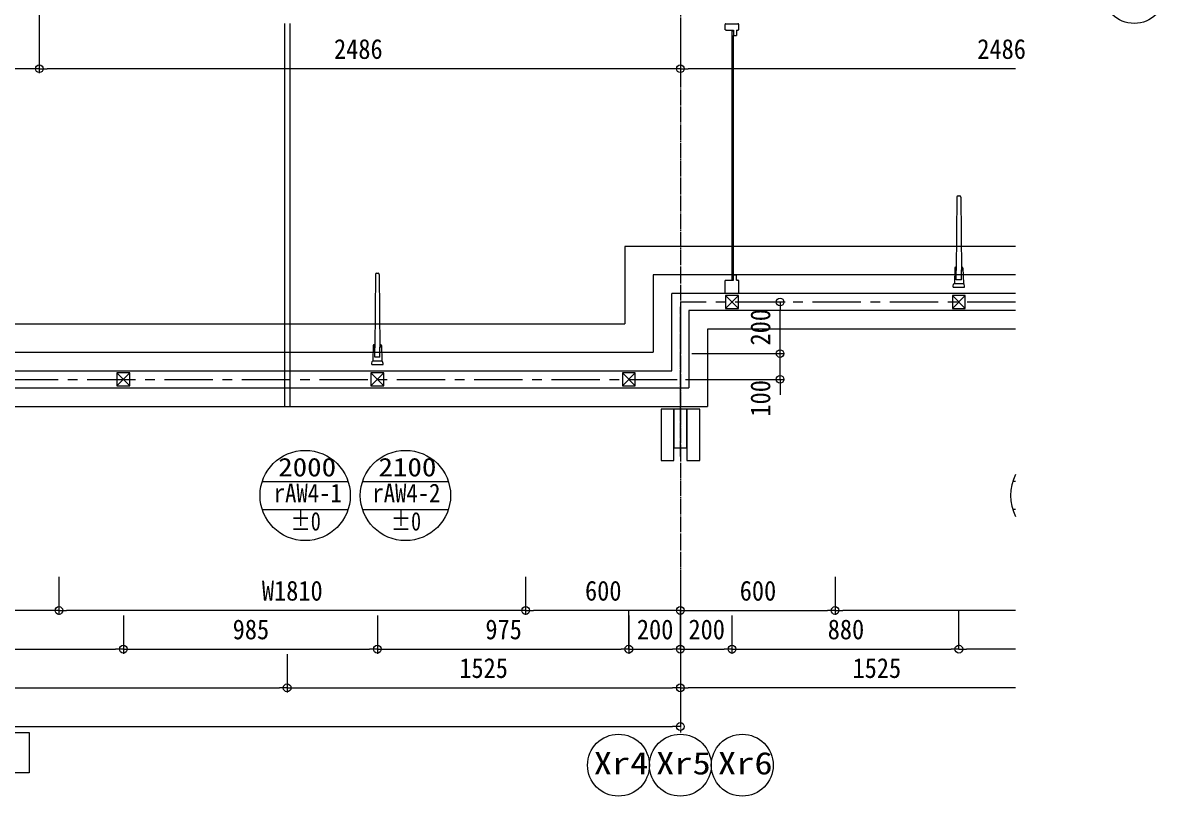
# Model space of a CAD drawing. Units: millimetres at full size, sheet at 1:30. Extents: x -17796 to 21385, y -23279 to 7734.
# Drawn here: x 16934 to 21364, y -8335 to -5337 of the extents above; entities that cross this region are included whole.
import ezdxf
from ezdxf.enums import TextEntityAlignment as Align

# ---------------------------------------------------------------- set-up
doc = ezdxf.new("R2010")
doc.units = ezdxf.units.MM
doc.header["$LTSCALE"] = 30
doc.linetypes.add('USER13', pattern=[10, 6.25, -1.25, 1.25, -1.25])
doc.linetypes.add('USER9', pattern=[2.3, 2, -0.1, 0.1, -0.1])
for name, color, linetype, lineweight in [('0-1_(W)電灯', 253, 'Continuous', 18), ('1-8_CH表記', 2, 'Continuous', 18), ('1-9_LAYER004', 6, 'Continuous', 18), ('1-F_衛生陶器・住設', 2, 'USER9', 18), ('2-D_', 5, 'Continuous', 18), ('3-1_杭芯・見上・見下', 6, 'Continuous', 18), ('3-2_寸法', 142, 'Continuous', 18), ('3-5_断熱・鉄骨', 30, 'Continuous', 18), ('4-3_', 253, 'Continuous', 18), ('6-A_寸法', 5, 'Continuous', 18), ('6-B_ﾊｯﾁﾝｸﾞ', 7, 'Continuous', 18), ('6-C_---', 6, 'Continuous', 18), ('7-1_寸法', 83, 'Continuous', 18)]:
    doc.layers.add(name, color=color, linetype=linetype, lineweight=lineweight)
doc.styles.add('ＭＳ ゴシック', font='')
doc.styles.get('ＭＳ ゴシック').set_extended_font_data('MS Gothic')

msp = doc.modelspace()

# ---------------------------------------------------------------- linework, layer by layer
at = {"layer": '0-1_(W)電灯', "color": 6}
for p, q in [((16998.07, -5154.04), (16998.07, -5532.08)), ((16998.07, -5154.04), (16998.07, -5532.08)), ((19484.07, -5354.04), (19484.07, -5532.08)), ((19484.07, -5354.04), (19484.07, -5532.08)), ((16968.07, -5514.58), (15900.07, -5514.58)), ((19454.07, -5514.58), (17028.07, -5514.58)), ((20784.07, -5514.58), (19514.07, -5514.58))]:
    msp.add_line(p, q, dxfattribs=at)
at = {"layer": '0-1_(W)電灯', "color": 7}
for p, q in [((16998.07, -5514.58), (16968.07, -5514.58)), ((16998.07, -5514.58), (17028.07, -5514.58)), ((19484.07, -5514.58), (19454.07, -5514.58)), ((19484.07, -5514.58), (19514.07, -5514.58))]:
    msp.add_line(p, q, dxfattribs=at)
msp.add_lwpolyline([(15909.07, -8244.8), (15909.07, -8088.63), (16959.07, -8088.63), (16959.07, -8244.8)], close=True, dxfattribs=at)
for centre in [(16998.07, -5514.58), (16998.07, -5514.58), (19484.07, -5514.58), (19484.07, -5514.58)]:
    msp.add_circle(centre, 15, dxfattribs=at)
at = {"layer": '1-8_CH表記'}
for p, q in [((19484.07, -8045.12), (19484.07, -8047.62)), ((13414.07, -8065.12), (19454.07, -8065.12))]:
    msp.add_line(p, q, dxfattribs=at)
at = {"layer": '1-8_CH表記', "color": 7}
msp.add_line((19484.07, -8065.12), (19454.07, -8065.12), dxfattribs=at)
at = {"layer": '1-8_CH表記'}
for centre in [(21244.07, -5219.04), (19244.07, -8215.12), (19484.07, -8215.12), (19724.07, -8215.12)]:
    msp.add_circle(centre, 120, dxfattribs=at)
at = {"layer": '1-8_CH表記', "color": 7}
msp.add_circle((19484.07, -8065.12), 15, dxfattribs=at)
at = {"layer": '1-9_LAYER004'}
for p, q in [((17862.8, -7114.63), (18195.33, -7114.63)), ((18251.72, -7114.63), (18584.25, -7114.63)), ((17862.8, -7223.83), (18195.33, -7223.83)), ((18251.72, -7223.83), (18584.25, -7223.83))]:
    msp.add_line(p, q, dxfattribs=at)
for centre in [(18029.07, -7169.23), (18417.98, -7169.23)]:
    msp.add_circle(centre, 175, dxfattribs=at)
at = {"layer": '1-F_衛生陶器・住設'}
for p, q in [((19484.07, 5031.57), (19484.07, -8088.63)), ((19484.07, -7017.68), (19484.07, -6437.68)), ((19484.07, -7915.12), (19484.07, -8065.12))]:
    msp.add_line(p, q, dxfattribs=at)
at = {"layer": '2-D_', "color": 2}
for points in [[(19409.07, -7034.04), (19459.07, -7034.04), (19459.07, -6834.04), (19409.07, -6834.04)], [(19459.07, -6984.04), (19509.07, -6984.04), (19509.07, -6834.04), (19459.07, -6834.04)], [(19509.07, -7034.04), (19559.07, -7034.04), (19559.07, -6834.04), (19509.07, -6834.04)]]:
    msp.add_lwpolyline(points, close=True, dxfattribs=at)
at = {"layer": '3-1_杭芯・見上・見下'}
for p, q in [((20784.07, -7114.63), (20772.8, -7114.63)), ((20784.07, -7223.83), (20772.8, -7223.83)), ((17074.07, -7485.12), (17074.07, -7632.62)), ((17074.07, -7485.12), (17074.07, -7632.62)), ((18884.07, -7485.12), (18884.07, -7632.62)), ((18884.07, -7485.12), (18884.07, -7632.62)), ((19484.07, -7485.12), (19484.07, -7632.62)), ((19484.07, -7485.12), (19484.07, -7632.62)), ((20084.07, -7485.12), (20084.07, -7632.62)), ((20084.07, -7485.12), (20084.07, -7632.62)), ((17044.07, -7615.12), (15824.07, -7615.12)), ((18854.07, -7615.12), (17104.07, -7615.12)), ((19454.07, -7615.12), (18914.07, -7615.12)), ((19514.07, -7615.12), (20054.07, -7615.12)), ((20784.07, -7615.12), (20114.07, -7615.12))]:
    msp.add_line(p, q, dxfattribs=at)
at = {"layer": '3-1_杭芯・見上・見下', "color": 7}
for p, q in [((17074.07, -7615.12), (17044.07, -7615.12)), ((17074.07, -7615.12), (17104.07, -7615.12)), ((18884.07, -7615.12), (18854.07, -7615.12)), ((18884.07, -7615.12), (18914.07, -7615.12)), ((19484.07, -7615.12), (19454.07, -7615.12)), ((19484.07, -7615.12), (19514.07, -7615.12)), ((20084.07, -7615.12), (20054.07, -7615.12)), ((20084.07, -7615.12), (20114.07, -7615.12))]:
    msp.add_line(p, q, dxfattribs=at)
for centre in [(17074.07, -7615.12), (17074.07, -7615.12), (18884.07, -7615.12), (18884.07, -7615.12), (19484.07, -7615.12), (19484.07, -7615.12), (20084.07, -7615.12), (20084.07, -7615.12)]:
    msp.add_circle(centre, 15, dxfattribs=at)
at = {"layer": '3-1_杭芯・見上・見下'}
msp.add_arc((20939.07, -7169.23), 175, 152.33955, 207.66045, dxfattribs=at)
at = {"layer": '3-2_寸法'}
for p, q in [((12084.07, -6504.04), (19269.07, -6504.04)), ((12084.07, -6614.04), (19379.07, -6614.04)), ((12084.07, -6824.04), (19589.07, -6824.04))]:
    msp.add_line(p, q, dxfattribs=at)
for points in [[(20784.07, -6204.04), (19269.07, -6204.04), (19269.07, -6504.04)], [(20784.07, -6314.04), (19379.07, -6314.04), (19379.07, -6614.04)], [(20784.07, -6524.04), (19589.07, -6524.04), (19589.07, -6824.04)]]:
    msp.add_lwpolyline(points, dxfattribs=at)
at = {"layer": '3-5_断熱・鉄骨'}
for p, q in [((17949.07, -5339.04), (17949.07, -6824.04)), ((17969.07, -5339.04), (17969.07, -6824.04)), ((17959.07, -7785.12), (17959.07, -7932.62)), ((17959.07, -7785.12), (17959.07, -7932.62)), ((19484.07, -7785.12), (19484.07, -7932.62)), ((19484.07, -7785.12), (19484.07, -7932.62)), ((14939.07, -7915.12), (17929.07, -7915.12)), ((17989.07, -7915.12), (19454.07, -7915.12)), ((20784.07, -7915.12), (19514.07, -7915.12))]:
    msp.add_line(p, q, dxfattribs=at)
at = {"layer": '3-5_断熱・鉄骨', "color": 7}
for p, q in [((17959.07, -7915.12), (17929.07, -7915.12)), ((17959.07, -7915.12), (17989.07, -7915.12)), ((19484.07, -7915.12), (19454.07, -7915.12)), ((19484.07, -7915.12), (19514.07, -7915.12))]:
    msp.add_line(p, q, dxfattribs=at)
for centre in [(17959.07, -7915.12), (17959.07, -7915.12), (19484.07, -7915.12), (19484.07, -7915.12)]:
    msp.add_circle(centre, 15, dxfattribs=at)
at = {"layer": '4-3_'}
for p, q in [((20556.57, -6011.98), (20554.06, -6296.54)), ((20561.54, -6007.54), (20566.6, -6007.54)), ((20571.57, -6011.98), (20574.08, -6296.54)), ((20548.07, -6287.54), (20546.53, -6347.54)), ((20551.07, -6284.54), (20552.07, -6284.54)), ((20576.07, -6294.54), (20576.07, -6284.54)), ((20577.07, -6284.54), (20576.07, -6284.54)), ((20580.07, -6287.54), (20581.61, -6347.54)), ((18301.57, -6311.98), (18299.06, -6596.54)), ((18306.54, -6307.54), (18311.6, -6307.54)), ((18316.57, -6311.98), (18319.08, -6596.54)), ((20574.07, -6294.54), (20576.07, -6294.54)), ((20574.07, -6295.54), (20574.07, -6294.54)), ((20574.07, -6332.54), (20574.07, -6296.54)), ((20542.07, -6357.54), (20543.59, -6349.96)), ((20542.07, -6361.54), (20542.07, -6357.54)), ((20542.07, -6361.54), (20586.07, -6361.54)), ((20546.53, -6347.54), (20581.61, -6347.54)), ((20586.07, -6357.54), (20584.55, -6349.96)), ((20586.07, -6361.54), (20586.07, -6357.54)), ((18293.07, -6587.54), (18291.53, -6647.54)), ((18296.07, -6584.54), (18297.07, -6584.54)), ((18319.07, -6594.54), (18321.07, -6594.54)), ((18319.07, -6595.54), (18319.07, -6594.54)), ((18319.07, -6632.54), (18319.07, -6596.54)), ((18321.07, -6594.54), (18321.07, -6584.54)), ((18322.07, -6584.54), (18321.07, -6584.54)), ((18325.07, -6587.54), (18326.61, -6647.54)), ((18287.07, -6657.54), (18288.59, -6649.96)), ((18287.07, -6661.54), (18287.07, -6657.54)), ((18287.07, -6661.54), (18331.07, -6661.54)), ((18291.53, -6647.54), (18326.61, -6647.54)), ((18331.07, -6657.54), (18329.55, -6649.96)), ((18331.07, -6661.54), (18331.07, -6657.54))]:
    msp.add_line(p, q, dxfattribs=at)
for points in [[(20554.07, -6295.54), (20554.07, -6294.54), (20552.07, -6294.54), (20552.07, -6284.54)], [(20574.07, -6332.54), (20554.07, -6332.54), (20554.07, -6296.54)], [(18299.07, -6595.54), (18299.07, -6594.54), (18297.07, -6594.54), (18297.07, -6584.54)], [(18319.07, -6632.54), (18299.07, -6632.54), (18299.07, -6596.54)]]:
    msp.add_lwpolyline(points, dxfattribs=at)
for centre, radius, start, end in [((20561.54, -6012.54), 5, 90, 179.62892), ((20566.6, -6012.54), 5, 0.37108, 90), ((20551.07, -6287.54), 3, 90, 180), ((20577.07, -6287.54), 3, 0, 90), ((18306.54, -6312.54), 5, 90, 179.62892), ((18311.6, -6312.54), 5, 0.37108, 90), ((20546.53, -6350.54), 3, 90, 168.69007), ((20581.61, -6350.54), 3, 11.30993, 90), ((18296.07, -6587.54), 3, 90, 180), ((18322.07, -6587.54), 3, 0, 90), ((18291.53, -6650.54), 3, 90, 168.69007), ((18326.61, -6650.54), 3, 11.30993, 90)]:
    msp.add_arc(centre, radius, start, end, dxfattribs=at)
at = {"layer": '6-A_寸法'}
for p, q in [((20784.07, -6386.04), (19451.07, -6386.04)), ((12084.07, -6752.04), (19517.07, -6752.04))]:
    msp.add_line(p, q, dxfattribs=at)
at = {"layer": '6-A_寸法', "color": 211, "linetype": 'USER13'}
msp.add_line((12084.07, -6719.04), (19484.07, -6719.04), dxfattribs=at)
at = {"layer": '6-A_寸法'}
for points in [[(12084.07, -6686.04), (19451.07, -6686.04), (19451.07, -6386.04)], [(20784.07, -6452.04), (19517.07, -6452.04), (19517.07, -6752.04)]]:
    msp.add_lwpolyline(points, dxfattribs=at)
at = {"layer": '6-A_寸法', "color": 211, "linetype": 'USER13'}
msp.add_lwpolyline([(20784.07, -6419.04), (19484.07, -6419.04), (19484.07, -6719.04)], dxfattribs=at)
at = {"layer": '6-B_ﾊｯﾁﾝｸﾞ'}
for p, q in [((19870.85, -6419.04), (19870.85, -6449.04)), ((19870.85, -6619.04), (19870.85, -6589.04)), ((19870.85, -6619.04), (19870.85, -6589.04)), ((19870.85, -6719.04), (19870.85, -6749.04)), ((17324.07, -7765.12), (17294.07, -7765.12)), ((17324.07, -7765.12), (17354.07, -7765.12)), ((18309.07, -7765.12), (18279.07, -7765.12)), ((18309.07, -7765.12), (18339.07, -7765.12)), ((19284.07, -7765.12), (19254.07, -7765.12)), ((19284.07, -7765.12), (19314.07, -7765.12)), ((19484.07, -7765.12), (19454.07, -7765.12)), ((19484.07, -7765.12), (19514.07, -7765.12)), ((19684.07, -7765.12), (19654.07, -7765.12)), ((19684.07, -7765.12), (19714.07, -7765.12)), ((20564.07, -7765.12), (20534.07, -7765.12)), ((20564.07, -7765.12), (20594.07, -7765.12))]:
    msp.add_line(p, q, dxfattribs=at)
at = {"layer": '6-B_ﾊｯﾁﾝｸﾞ', "color": 3}
for p, q in [((19890.85, -6419.04), (19888.35, -6419.04)), ((19870.85, -6589.04), (19870.85, -6449.04)), ((19870.85, -6589.04), (19870.85, -6559.04)), ((19529.07, -6619.04), (19888.35, -6619.04)), ((19529.07, -6619.04), (19888.35, -6619.04)), ((19870.85, -6719.04), (19870.85, -6619.04)), ((19504.07, -6719.04), (19888.35, -6719.04)), ((19870.85, -6749.04), (19870.85, -6779.04)), ((19284.07, -7765.12), (19284.07, -7615.12)), ((19484.07, -7765.12), (19484.07, -7615.12)), ((20564.07, -7765.12), (20564.07, -7615.12)), ((17324.07, -7635.12), (17324.07, -7782.62)), ((17324.07, -7635.12), (17324.07, -7782.62)), ((18309.07, -7635.12), (18309.07, -7782.62)), ((18309.07, -7635.12), (18309.07, -7782.62)), ((19284.07, -7635.12), (19284.07, -7782.62)), ((19484.07, -7635.12), (19484.07, -7782.62)), ((19484.07, -7635.12), (19484.07, -7782.62)), ((19684.07, -7635.12), (19684.07, -7782.62)), ((19284.07, -7745.12), (19284.07, -7747.62)), ((19684.07, -7745.12), (19684.07, -7747.62)), ((20564.07, -7745.12), (20564.07, -7747.62)), ((20564.07, -7745.12), (20564.07, -7747.62)), ((16369.07, -7765.12), (17294.07, -7765.12)), ((17354.07, -7765.12), (18279.07, -7765.12)), ((18339.07, -7765.12), (19254.07, -7765.12)), ((19314.07, -7765.12), (19454.07, -7765.12)), ((19514.07, -7765.12), (19654.07, -7765.12)), ((19714.07, -7765.12), (20534.07, -7765.12)), ((20784.07, -7765.12), (20594.07, -7765.12))]:
    msp.add_line(p, q, dxfattribs=at)
at = {"layer": '6-B_ﾊｯﾁﾝｸﾞ'}
for centre in [(19870.85, -6419.04), (19870.85, -6619.04), (19870.85, -6619.04), (19870.85, -6719.04), (17324.07, -7765.12), (17324.07, -7765.12), (18309.07, -7765.12), (18309.07, -7765.12), (19284.07, -7765.12), (19284.07, -7765.12), (19484.07, -7765.12), (19484.07, -7765.12), (19684.07, -7765.12), (19684.07, -7765.12), (20564.07, -7765.12), (20564.07, -7765.12)]:
    msp.add_circle(centre, 15, dxfattribs=at)
at = {"layer": '6-C_---'}
for p, q in [((19659.07, -6444.04), (19709.07, -6394.04)), ((20539.07, -6444.04), (20589.07, -6394.04)), ((17299.07, -6744.04), (17349.07, -6694.04)), ((18284.07, -6744.04), (18334.07, -6694.04)), ((19259.07, -6744.04), (19309.07, -6694.04))]:
    msp.add_line(p, q, dxfattribs=at)
for points in [[(19659.07, -6394.04), (19709.07, -6444.04), (19709.07, -6394.04)], [(20539.07, -6394.04), (20589.07, -6444.04), (20589.07, -6394.04)], [(17299.07, -6694.04), (17349.07, -6744.04), (17349.07, -6694.04)], [(18284.07, -6694.04), (18334.07, -6744.04), (18334.07, -6694.04)], [(19259.07, -6694.04), (19309.07, -6744.04), (19309.07, -6694.04)]]:
    msp.add_lwpolyline(points, close=True, dxfattribs=at)
for points in [[(19659.07, -6394.04), (19659.07, -6444.04), (19709.07, -6444.04)], [(20539.07, -6394.04), (20539.07, -6444.04), (20589.07, -6444.04)], [(17299.07, -6694.04), (17299.07, -6744.04), (17349.07, -6744.04)], [(18284.07, -6694.04), (18284.07, -6744.04), (18334.07, -6744.04)], [(19259.07, -6694.04), (19259.07, -6744.04), (19309.07, -6744.04)]]:
    msp.add_lwpolyline(points, dxfattribs=at)
at = {"layer": '7-1_寸法'}
for p, q in [((19657.87, -5363.04), (19657.87, -5343.04)), ((19660.87, -5340.04), (19707.27, -5340.04)), ((19710.27, -5363.04), (19710.27, -5343.04)), ((19657.87, -5363.04), (19661.07, -5363.04)), ((19661.07, -5364.04), (19661.07, -5363.04)), ((19662.07, -5365.04), (19690.07, -5365.04)), ((19685.07, -6331.54), (19685.07, -5367.54)), ((19685.07, -5367.54), (19690.07, -5367.54)), ((19690.07, -5365.04), (19690.07, -5385.04)), ((19690.07, -6331.54), (19690.07, -5385.04)), ((19690.07, -5385.04), (19702.07, -5385.04)), ((19702.07, -5365.04), (19702.07, -5385.04)), ((19702.07, -5365.04), (19706.07, -5365.04)), ((19707.07, -5363.04), (19710.27, -5363.04)), ((19707.07, -5363.04), (19707.07, -5364.04)), ((19662.07, -6334.04), (19690.07, -6334.04)), ((19685.07, -6331.54), (19690.07, -6331.54)), ((19685.07, -6331.54), (19690.07, -6331.54)), ((19690.07, -6314.04), (19702.07, -6314.04)), ((19690.07, -6334.04), (19690.07, -6314.04)), ((19702.07, -6334.04), (19702.07, -6314.04)), ((19702.07, -6334.04), (19706.07, -6334.04)), ((19657.87, -6383.04), (19657.87, -6336.04)), ((19661.07, -6336.04), (19657.87, -6336.04)), ((19661.07, -6335.04), (19661.07, -6336.04)), ((19707.07, -6336.04), (19707.07, -6335.04)), ((19710.27, -6336.04), (19707.07, -6336.04)), ((19710.27, -6383.04), (19710.27, -6336.04)), ((19707.27, -6386.04), (19660.87, -6386.04))]:
    msp.add_line(p, q, dxfattribs=at)
for centre, radius, start, end in [((19660.87, -5343.04), 3, 89.99999, 180), ((19707.27, -5343.04), 3, 0, 89.99999), ((19662.07, -5364.04), 1, 180, 270.00001), ((19706.07, -5364.04), 1, 270.00001, 0), ((19662.07, -6335.04), 1, 89.99999, 180), ((19706.07, -6335.04), 1, 360, 89.99999), ((19660.87, -6383.04), 3, 180.00001, 270), ((19707.27, -6383.04), 3, 269.99999, 359.99999)]:
    msp.add_arc(centre, radius, start, end, dxfattribs=at)

# ---------------------------------------------------------------- texts
at = {"layer": '0-1_(W)電灯', "color": 9, "style": 'ＭＳ ゴシック', "width": 0.9}
for p in [(18141, -5499.38), (20635.64, -5499.38)]:
    msp.add_text('2486', height=76.97, dxfattribs=at).set_placement(p, align=Align.BOTTOM_LEFT)
at = {"layer": '1-8_CH表記', "style": 'ＭＳ ゴシック', "width": 1.2}
for s, p in [('Xr4', (19148.07, -8276.78)), ('Xr5', (19389.78, -8276.78)), ('Xr6', (19629.78, -8276.78))]:
    msp.add_text(s, height=86.66, dxfattribs=at).set_placement(p, align=Align.BOTTOM_LEFT)
at = {"layer": '1-9_LAYER004', "style": 'ＭＳ ゴシック'}
for s, width, p in [('2000', 1.15, (17924.31, -7116.75)), ('2100', 1.15, (18313.23, -7116.75)), ('rAW4-1', 0.9, (17907.25, -7216.75)), ('rAW4-2', 0.9, (18289.76, -7216.75)), ('±0', 0.8, (17972.49, -7326.75)), ('±0', 0.8, (18361.4, -7326.75))]:
    msp.add_text(s, height=71.84, dxfattribs=dict(at, width=width)).set_placement(p, align=Align.BOTTOM_LEFT)
at = {"layer": '3-1_杭芯・見上・見下', "color": 9, "style": 'ＭＳ ゴシック', "width": 0.9}
for s, height, p in [('W1810', 76.98, (17861.35, -7599.93)), ('600', 76.98, (19114.35, -7599.93)), ('600', 76.97, (19714.35, -7599.93))]:
    msp.add_text(s, height=height, dxfattribs=at).set_placement(p, align=Align.BOTTOM_LEFT)
at = {"layer": '3-5_断熱・鉄骨', "color": 9, "style": 'ＭＳ ゴシック', "width": 0.9}
for p in [(18626.71, -7899.93), (20151.71, -7899.93)]:
    msp.add_text('1525', height=76.98, dxfattribs=at).set_placement(p, align=Align.BOTTOM_LEFT)
at = {"layer": '6-B_ﾊｯﾁﾝｸﾞ', "color": 9, "style": 'ＭＳ ゴシック', "width": 0.9}
for s, p in [('200', (19855.65, -6587.62)), ('100', (19855.65, -6863.19))]:
    msp.add_text(s, height=76.98, rotation=90, dxfattribs=at).set_placement(p, align=Align.BOTTOM_LEFT)
for s, p in [('985', (17748, -7749.93)), ('975', (18728, -7749.93)), ('200', (19315.5, -7749.93)), ('200', (19515.5, -7749.93)), ('880', (20055.5, -7749.93))]:
    msp.add_text(s, height=76.98, dxfattribs=at).set_placement(p, align=Align.BOTTOM_LEFT)

doc.saveas('drawing.dxf')
